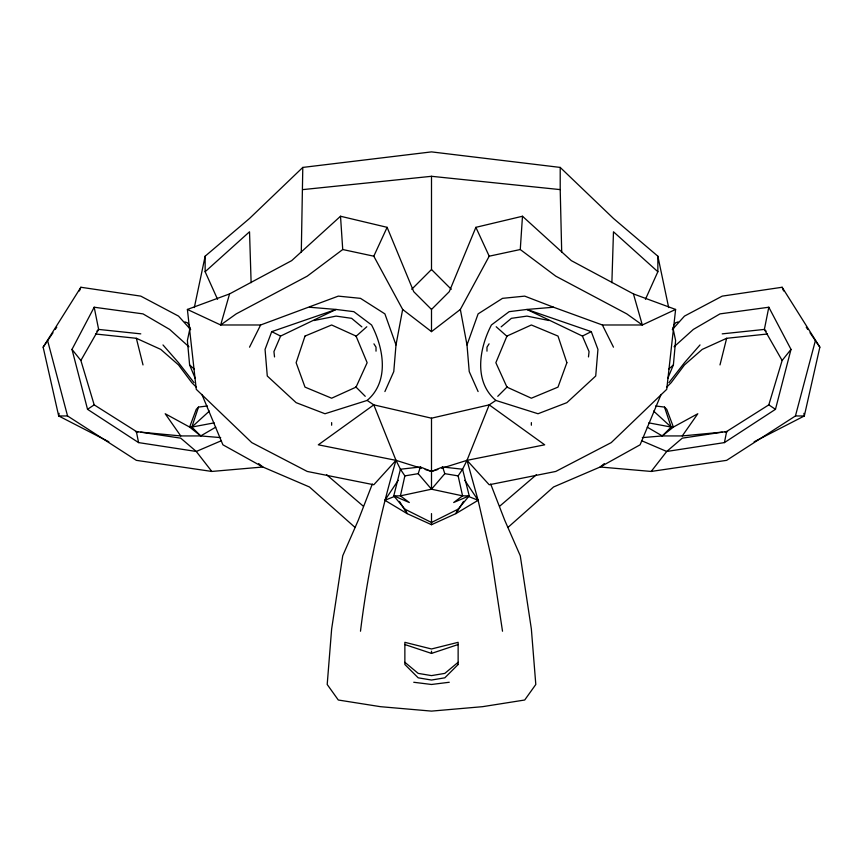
<?xml version="1.0" encoding="UTF-8"?>
<svg xmlns="http://www.w3.org/2000/svg" width="863" height="863" viewBox="0 0 863 863"><rect width="100%" height="100%" fill="white"/><g stroke="black" fill="none" stroke-linecap="round" stroke-linejoin="round"><path stroke-width="1.29" d="M301.295 252.19L302.794 167.422L431.5 151.888L560.206 167.422L613.474 218.458L657.854 256.192L668.674 307.573M611.878 282.697L613.474 231.78L657.854 271.726L645.438 299.31M520.27 249.526L522.482 216.246L475.88 227.336L449.256 291.694L431.5 309.45L431.5 331.64L460.346 309.45L489.202 256.192L520.27 249.526L555.772 276.16L626.786 313.884L642.32 324.984L675.61 309.45L666.732 389.332L611.252 442.6L555.772 471.446L489.202 484.758L467.002 460.346L489.202 404.866L495.858 400.432L538.016 413.744L566.872 402.654L595.718 376.02L597.94 349.396L591.274 331.64L526.926 309.45L509.17 311.662L491.414 324.984C479.31 348.167 473.42 381.424 495.858 400.432M367.142 400.432C389.58 381.424 383.69 348.167 371.586 324.984L353.83 311.662L336.074 309.45L271.726 331.64L265.06 349.396L267.282 376.02L296.128 402.654L324.984 413.744L367.142 400.432L373.798 404.866L395.998 460.346L373.798 484.758L307.228 471.446L251.748 442.6L196.268 389.332L187.39 309.45L220.68 324.984L236.214 313.884L307.228 276.16L342.73 249.526L373.798 256.192L402.654 309.45L395.998 344.952L393.776 371.586L384.898 391.554M667.757 378.447L673.388 364.93L675.61 340.518L672.827 327.336M588.469 356.937L589.062 351.608L582.406 336.074L526.926 309.45L553.55 307.228L602.374 324.984L642.32 324.984L633.442 293.916L571.306 260.626L522.482 216.246M59.083 413.323L58.684 415.966L108.867 441.78M360.486 631.22C367.573 573.366 379.558 516.257 395.998 460.346L421.36 468.275M641.64 440.723L666.732 451.468L724.424 442.6L726.646 431.5L768.814 404.866L782.126 360.486L791.004 349.396L768.814 307.228L719.99 313.884L693.356 329.418L674.057 346.786M768.814 307.228L764.37 329.418L782.126 360.486M190.173 327.336L187.39 340.518L189.612 364.93L195.243 378.447M194.326 307.573L205.146 256.192L249.526 218.458L302.794 167.422M400.432 469.224L404.866 475.88L400.432 495.858L409.31 502.514L393.776 495.858L400.432 469.224L420.4 467.002L431.5 471.446L437.843 469.461M672.32 329.612L684.478 316.106L722.212 296.128L782.126 287.26L819.85 347.174L804.316 415.966L754.133 441.78M719.99 364.93L726.646 338.296L767.487 333.992M724.424 442.6L775.47 409.31L791.004 349.396M508.016 527.369L553.55 486.98L600.152 467.002L651.198 471.446L726.646 460.346L795.438 415.966L815.416 340.518M431.5 309.45L413.744 291.694L387.12 227.336L340.518 216.246L291.694 260.626L229.558 293.916L220.68 324.984L260.626 324.984L338.296 296.128L360.486 298.35L384.898 313.884L395.998 344.952M220.68 437.606L200.712 435.934L191.834 427.066L198.49 407.088L207.368 405.977M425.157 469.461L431.5 471.446L442.6 467.002L462.568 469.224L469.224 495.858L462.568 495.858L431.5 489.202L418.188 473.668L420.4 467.002M478.102 391.554L469.224 371.586L467.002 344.952L478.102 313.884L502.514 298.35L524.704 296.128L553.55 307.228M79.396 290.95L80.874 287.26L140.788 296.128L178.522 316.106L190.68 329.612M372.32 484.024L358.264 520.27L342.73 555.772L331.64 629.008L327.196 684.478L338.296 700.012L380.464 706.678L431.5 711.112L482.536 706.678L524.704 700.012L535.804 684.478L531.36 629.008L520.27 555.772L504.736 520.27L490.68 484.024M661.101 394.423L640.098 444.812L600.152 467.002L604.337 463.614M309.45 307.228L336.074 309.45L280.594 336.074L273.938 351.608L274.531 356.937M373.798 256.192L387.12 227.336M249.526 347.174L260.626 324.984M462.018 470.335L467.002 460.346L544.672 444.812L489.202 404.866L431.5 418.188L373.798 404.866L318.328 444.812L395.998 460.346L400.982 470.335M462.568 469.224L458.134 475.88L462.568 495.858L453.69 502.514L469.224 495.858L458.134 509.17L455.912 513.604L431.5 524.704L407.088 513.604L384.898 500.292L398.21 480.324M221.359 440.723L196.268 451.468L138.576 442.6L87.53 409.31L71.996 349.396L94.186 307.228L143.01 313.884L169.644 329.418L188.943 346.786M354.984 527.369L309.45 486.98L262.848 467.002L211.802 471.446L196.268 451.468L180.734 438.156L136.354 431.5L94.186 404.866L80.874 360.486L98.63 329.418L94.186 307.228M211.802 471.446L136.354 460.346L67.562 415.966L58.684 415.966L43.15 347.174L80.874 287.26M489.062 343.841L486.98 347.174L486.98 351.165M463.539 501.403L455.912 513.604L478.102 500.292L467.002 460.346L441.64 468.275M43.15 347.174L52.988 332.751M55.254 329.418L56.764 327.196M647.239 427.163L662.288 435.934L682.266 435.934L697.8 413.744L673.388 427.066L662.288 435.934L642.32 437.606M674.035 324.909L675.61 322.762L678.124 321.921M668.944 382.676L684.478 362.708L700.012 344.952M651.198 471.446L666.732 451.468L682.266 438.156L726.646 431.5M399.461 501.403L407.088 513.604L404.866 509.17L393.776 495.858L400.432 495.858L431.5 489.202L444.812 473.668L458.134 475.88M96.85 331.198L98.63 329.418L140.788 333.862M198.49 407.088L196.268 409.31L189.612 427.066L200.712 435.934L215.761 427.163M411.727 289.278L431.5 269.504L431.5 176.3L302.794 189.612M497.757 396.311L507.271 386.797M666.549 387.304L671.166 382.676L684.478 364.93L702.234 349.396L726.646 338.296M662.288 435.934L671.166 427.066L673.388 427.066L666.732 409.31L664.51 407.088L655.632 405.977M200.712 435.934L180.734 435.934L165.2 413.744L189.612 427.066L191.834 427.066L209.407 411.079M217.562 299.31L205.146 271.726L249.526 231.78L251.122 282.697M668.566 369.267L673.388 364.93M355.826 336.516L366.807 326.753M499.753 506.15L536.419 474.715M501.144 326.861L511.392 318.328L526.926 316.106L549.116 320.54M458.134 662.288L444.812 673.388L431.5 675.61L418.188 673.388L404.866 662.288M87.53 409.31L94.186 404.866M582.406 336.074L591.274 331.64M458.134 509.17L431.5 522.482L404.866 509.17M384.898 500.292L394.758 496.344M187.39 309.45L229.558 293.916M404.866 644.542L431.5 653.41L458.134 644.542M313.884 320.54L336.074 316.106L351.608 318.328L361.856 326.861M191.834 427.066L214.186 422.87M404.866 475.88L418.188 473.668M449.256 682.266L431.5 684.478L413.744 682.266M722.212 333.862L764.37 329.418L766.15 331.198M682.266 435.934L722.212 432.136M724.866 431.878L727.531 431.629M795.438 415.966L804.316 415.966L803.917 413.323M135.469 431.629L138.134 431.878M140.788 432.136L180.734 435.934M431.5 176.3L560.206 189.612L561.705 252.19M95.513 333.992L136.354 338.296L160.766 349.396L178.522 364.93L191.834 382.676L196.451 387.304M648.814 422.87L671.166 427.066L664.51 407.088M184.876 321.921L187.39 322.762L188.965 324.909M633.442 293.916L675.61 309.45M468.242 496.344L478.102 500.292L491.414 557.994L502.514 631.22M271.726 331.64L280.594 336.074M768.814 404.866L775.47 409.31M402.654 309.45L431.5 331.64M258.663 463.614L262.848 467.002L222.902 444.812L201.899 394.423M326.581 474.715L363.247 506.15M496.193 326.753L507.174 336.516M189.612 364.93L194.434 369.267M653.593 411.079L671.166 427.066M431.5 269.504L451.273 289.278M355.729 386.797L365.243 396.311M162.988 344.952L178.522 362.708L194.056 382.676M71.996 349.396L80.874 360.486M806.236 327.196L807.746 329.418M810.012 332.751L819.85 347.174M464.79 480.324L478.102 500.292M373.938 343.841L376.02 347.174L376.02 351.165M602.374 324.984L613.474 347.174M475.88 227.336L489.202 256.192M782.126 287.26L783.604 290.95M442.6 467.002L444.812 473.668M47.584 340.518L67.562 415.966M136.354 338.296L143.01 364.93M136.354 431.5L138.576 442.6M460.346 309.45L467.002 344.952M340.518 216.246L342.73 249.526M657.854 256.192L657.854 271.726M560.206 167.422L560.206 189.612M531.36 422.622L531.36 425.211M431.5 418.188L431.5 489.202M431.5 513.604L431.5 524.704M431.5 651.198L431.5 653.41M331.64 422.622L331.64 425.211M205.146 256.192L205.146 271.726M305.006 336.074L296.128 362.708L305.006 387.12L331.64 398.21L356.052 387.12L367.142 362.708L356.052 336.074L331.64 324.984L305.006 336.074M566.872 362.708L557.994 387.12L531.36 398.21L506.948 387.12L495.858 362.708L506.948 336.074L531.36 324.984L557.994 336.074L566.872 362.708M458.134 664.51L444.812 677.822L431.5 680.044L418.188 677.822L404.866 664.51L404.866 642.32L431.5 648.976L458.134 642.32L458.134 664.51"/></g></svg>
